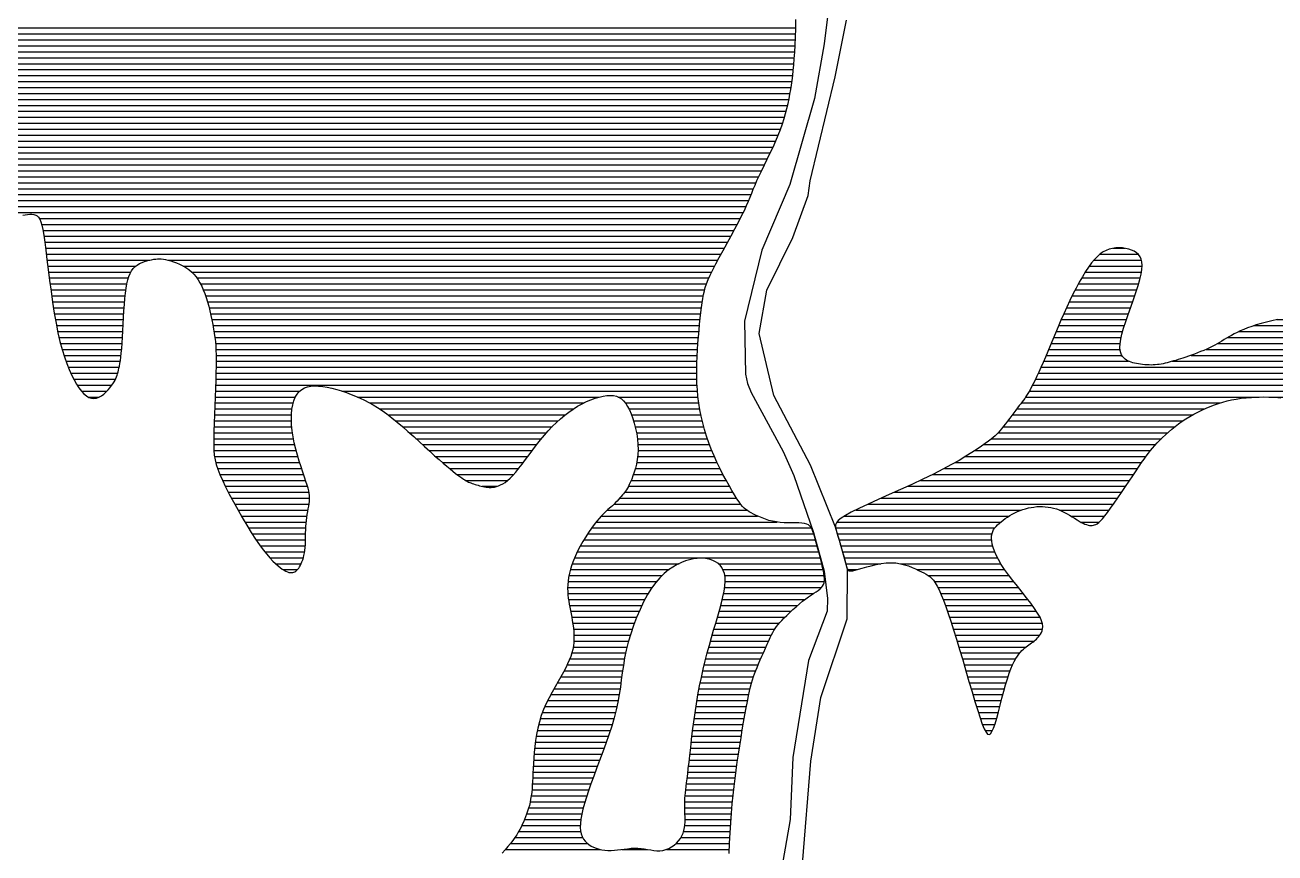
# Model space of a CAD drawing. Extents: x 615698 to 626331, y 7504748 to 7519310.
# Drawn here: x 620724 to 621774, y 7505347 to 7506042 of the extents above; entities that cross this region are included whole.
import ezdxf

# ---------------------------------------------------------------- set-up
doc = ezdxf.new("R2010")
doc.units = 0
doc.header["$LTSCALE"] = 170
doc.header["$MEASUREMENT"] = 0
doc.layers.get('0').update_dxf_attribs({"linetype": 'CONTINUOUS'})
for name, color, linetype in [('HATCH', 4, 'CONTINUOUS'), ('RIO', 4, 'CONTINUOUS'), ('RUA', 7, 'CONTINUOUS')]:
    doc.layers.add(name, color=color, linetype=linetype)

# ---------------------------------------------------------------- blocks, each defined once
blk = doc.blocks.new('*X5')
at = {"color": 0}
for p, q in [((620448.5, 7506040), (621371.5, 7506040)), ((620424.8, 7506030), (621371.1, 7506030)), ((620436.5, 7506035), (621371.4, 7506035)), ((620401.9, 7506020), (621370.6, 7506020)), ((620413.2, 7506025), (621370.9, 7506025)), ((620379.7, 7506010), (621369.9, 7506010)), ((620390.7, 7506015), (621370.3, 7506015)), ((620358.2, 7506000), (621369, 7506000)), ((620368.9, 7506005), (621369.5, 7506005)), ((620337.5, 7505990), (621367.6, 7505990)), ((620347.8, 7505995), (621368.3, 7505995)), ((620306.5, 7505975), (621364.6, 7505975)), ((620317.1, 7505980), (621365.7, 7505980)), ((620327.3, 7505985), (621366.7, 7505985)), ((620272.2, 7505965), (621362, 7505965)), ((620293.1, 7505970), (621363.4, 7505970)), ((620217.5, 7505955), (621358.7, 7505955)), ((620247.6, 7505960), (621360.4, 7505960)), ((619554, 7505945), (621354.6, 7505945)), ((620141.3, 7505950), (621356.8, 7505950)), ((619550.7, 7505935), (621350.1, 7505935)), ((619552.2, 7505940), (621352.4, 7505940)), ((619548.4, 7505925), (621345.2, 7505925)), ((619549.4, 7505930), (621347.7, 7505930)), ((619547.7, 7505920), (621342.8, 7505920)), ((619547.9, 7505915), (621340.4, 7505915)), ((619548.8, 7505910), (621338.1, 7505910)), ((619853.2, 7505905), (621336, 7505905)), ((619865.9, 7505900), (621334, 7505900)), ((619875.3, 7505895), (621331.9, 7505895)), ((619883.4, 7505890), (621329.8, 7505890)), ((619890.5, 7505885), (621327.4, 7505885)), ((620735.8, 7505880), (621324.9, 7505880)), ((620737.7, 7505875), (621322.3, 7505875)), ((620738.9, 7505870), (621319.6, 7505870)), ((620739.7, 7505865), (621316.9, 7505865)), ((620740.4, 7505860), (621314.1, 7505860)), ((620741.1, 7505855), (621311.4, 7505855)), ((620741.7, 7505850), (621308.7, 7505850)), ((620742.3, 7505845), (620828.6, 7505845)), ((620742.9, 7505840), (620816.8, 7505840)), ((620844.1, 7505845), (621306, 7505845)), ((620856.7, 7505840), (621303.3, 7505840)), ((620743.5, 7505835), (620812.6, 7505835)), ((620744.1, 7505830), (620810.6, 7505830)), ((620863.8, 7505835), (621300.8, 7505835)), ((620868.3, 7505830), (621298.5, 7505830)), ((620744.8, 7505825), (620809.3, 7505825)), ((620745.4, 7505820), (620808.5, 7505820)), ((620871.3, 7505825), (621296.4, 7505825)), ((620873.6, 7505820), (621294.9, 7505820)), ((620746.1, 7505815), (620808, 7505815)), ((620746.8, 7505810), (620807.5, 7505810)), ((620875.4, 7505815), (621293.8, 7505815)), ((620877, 7505810), (621293, 7505810)), ((620747.6, 7505805), (620807.1, 7505805)), ((620748.3, 7505800), (620806.8, 7505800)), ((620878.4, 7505805), (621292.4, 7505805)), ((620879.6, 7505800), (621291.7, 7505800)), ((620749.2, 7505795), (620806.5, 7505795)), ((620750.2, 7505790), (620806.2, 7505790)), ((620880.7, 7505795), (621291.2, 7505795)), ((620881.7, 7505790), (621290.6, 7505790)), ((620751.2, 7505785), (620805.9, 7505785)), ((620752.3, 7505780), (620805.6, 7505780)), ((620882.5, 7505785), (621290.1, 7505785)), ((620883.3, 7505780), (621289.7, 7505780)), ((620753.6, 7505775), (620805.3, 7505775)), ((620754.9, 7505770), (620804.9, 7505770)), ((620756.5, 7505765), (620804.4, 7505765)), ((620883.8, 7505775), (621289.3, 7505775)), ((620884.2, 7505770), (621288.9, 7505770)), ((620884.3, 7505765), (621288.7, 7505765)), ((620758.2, 7505760), (620803.8, 7505760)), ((620760.1, 7505755), (620802.9, 7505755)), ((620884.3, 7505755), (621288.3, 7505755)), ((620884.4, 7505760), (621288.4, 7505760)), ((620762.3, 7505750), (620801.6, 7505750)), ((620764.7, 7505745), (620799.8, 7505745)), ((620884, 7505745), (621288.3, 7505745)), ((620884.2, 7505750), (621288.3, 7505750)), ((620767.6, 7505740), (620796.7, 7505740)), ((620771.2, 7505735), (620792.6, 7505735)), ((620883.7, 7505735), (620954.7, 7505735)), ((620883.9, 7505740), (621288.5, 7505740)), ((620989.9, 7505735), (621288.9, 7505735)), ((620776.9, 7505730), (620786.2, 7505730)), ((620883.3, 7505725), (620949.1, 7505725)), ((620883.5, 7505730), (620950.9, 7505730)), ((621003.2, 7505730), (621206.2, 7505730)), ((621013.6, 7505725), (621193.3, 7505725)), ((621222.3, 7505730), (621289.3, 7505730)), ((621228.3, 7505725), (621289.9, 7505725)), ((620882.9, 7505715), (620947.6, 7505715)), ((620883.1, 7505720), (620948.1, 7505720)), ((621021.9, 7505720), (621184.6, 7505720)), ((621028.9, 7505715), (621177.7, 7505715)), ((621231.3, 7505720), (621290.8, 7505720)), ((621233.5, 7505715), (621291.7, 7505715)), ((620882.5, 7505705), (620947.9, 7505705)), ((620882.7, 7505710), (620947.6, 7505710)), ((621035.2, 7505710), (621171.8, 7505710)), ((621041.1, 7505705), (621166.7, 7505705)), ((621235.2, 7505710), (621292.9, 7505710)), ((621236.6, 7505705), (621294.2, 7505705)), ((620882.3, 7505695), (620949.3, 7505695)), ((620882.4, 7505700), (620948.5, 7505700)), ((621046.8, 7505700), (621162.1, 7505700)), ((621052.3, 7505695), (621157.8, 7505695)), ((621237.6, 7505700), (621295.7, 7505700)), ((621238.4, 7505695), (621297.3, 7505695)), ((620882.3, 7505690), (620950.4, 7505690)), ((620882.5, 7505685), (620951.6, 7505685)), ((621057.8, 7505690), (621153.9, 7505690)), ((621063.3, 7505685), (621150.1, 7505685)), ((621238.9, 7505690), (621299.1, 7505690)), ((621239, 7505685), (621301, 7505685)), ((620883, 7505680), (620953, 7505680)), ((620884, 7505675), (620954.6, 7505675)), ((620885.5, 7505670), (620956.2, 7505670)), ((621068.8, 7505680), (621146.4, 7505680)), ((621074.5, 7505675), (621142.7, 7505675)), ((621080.4, 7505670), (621138.8, 7505670)), ((621236.7, 7505670), (621307.8, 7505670)), ((621237.9, 7505675), (621305.4, 7505675)), ((621238.6, 7505680), (621303.1, 7505680)), ((620887.4, 7505665), (620957.9, 7505665)), ((620889.7, 7505660), (620959.5, 7505660)), ((621086.7, 7505665), (621134.6, 7505665)), ((621093.9, 7505660), (621129.4, 7505660)), ((621233.2, 7505660), (621313, 7505660)), ((621235.1, 7505665), (621310.3, 7505665)), ((620892.1, 7505655), (620961.1, 7505655)), ((620894.6, 7505650), (620962.4, 7505650)), ((621108, 7505655), (621120.7, 7505655)), ((621227.7, 7505650), (621318.8, 7505650)), ((621230.8, 7505655), (621315.8, 7505655)), ((620897.3, 7505645), (620962.9, 7505645)), ((620900, 7505640), (620962.4, 7505640)), ((621218.7, 7505640), (621325.3, 7505640)), ((621223.4, 7505645), (621321.9, 7505645)), ((620902.7, 7505635), (620961.6, 7505635)), ((620905.6, 7505630), (620960.8, 7505630)), ((621208, 7505630), (621339.4, 7505630)), ((621213.2, 7505635), (621330.3, 7505635)), ((620908.5, 7505625), (620960.1, 7505625)), ((620911.6, 7505620), (620959.8, 7505620)), ((621200.1, 7505620), (621384.5, 7505620)), ((621203.8, 7505625), (621355.8, 7505625)), ((620914.7, 7505615), (620959.6, 7505615)), ((620917.9, 7505610), (620959.6, 7505610)), ((621193.5, 7505610), (621388, 7505610)), ((621196.6, 7505615), (621386.6, 7505615)), ((620921.4, 7505605), (620959.4, 7505605)), ((620925.2, 7505600), (620958.8, 7505600)), ((621187.9, 7505600), (621390.8, 7505600)), ((621190.5, 7505605), (621389.4, 7505605)), ((620929.5, 7505595), (620957.7, 7505595)), ((620934.4, 7505590), (620955.9, 7505590)), ((621183.6, 7505590), (621273.5, 7505590)), ((621185.6, 7505595), (621392.1, 7505595)), ((621306.4, 7505590), (621393.4, 7505590)), ((620940.9, 7505585), (620952.8, 7505585)), ((621180.9, 7505580), (621259.2, 7505580)), ((621182.1, 7505585), (621265.1, 7505585)), ((621310.3, 7505585), (621394.5, 7505585)), ((621311.8, 7505580), (621395.4, 7505580)), ((621179.8, 7505570), (621250.8, 7505570)), ((621179.9, 7505565), (621247.6, 7505565)), ((621180.2, 7505575), (621254.6, 7505575)), ((621310.9, 7505565), (621386.5, 7505565)), ((621311.8, 7505570), (621393.1, 7505570)), ((621312.2, 7505575), (621395.5, 7505575)), ((621180.5, 7505560), (621244.7, 7505560)), ((621181.3, 7505555), (621242.2, 7505555)), ((621308.5, 7505555), (621373.2, 7505555)), ((621309.8, 7505560), (621379.3, 7505560)), ((621182.3, 7505550), (621239.9, 7505550)), ((621183.2, 7505545), (621237.8, 7505545)), ((621305.7, 7505545), (621362.4, 7505545)), ((621307.1, 7505550), (621367.6, 7505550)), ((621184.1, 7505540), (621235.8, 7505540)), ((621184.7, 7505535), (621234.1, 7505535)), ((621302.7, 7505535), (621353.8, 7505535)), ((621304.2, 7505540), (621357.6, 7505540)), ((621185, 7505525), (621231, 7505525)), ((621185.1, 7505530), (621232.4, 7505530)), ((621299.9, 7505525), (621348.7, 7505525)), ((621301.3, 7505530), (621351.1, 7505530)), ((621183.4, 7505515), (621228.5, 7505515)), ((621184.5, 7505520), (621229.7, 7505520)), ((621297.1, 7505515), (621344.2, 7505515)), ((621298.5, 7505520), (621346.4, 7505520)), ((621179.4, 7505505), (621226.7, 7505505)), ((621181.6, 7505510), (621227.5, 7505510)), ((621294.6, 7505505), (621339.9, 7505505)), ((621295.9, 7505510), (621342, 7505510)), ((621174.1, 7505495), (621225.3, 7505495)), ((621176.9, 7505500), (621226, 7505500)), ((621292.3, 7505495), (621336, 7505495)), ((621293.4, 7505500), (621337.9, 7505500)), ((621168.3, 7505485), (621223.9, 7505485)), ((621171.2, 7505490), (621224.6, 7505490)), ((621290.3, 7505485), (621333.2, 7505485)), ((621291.3, 7505490), (621334.5, 7505490)), ((621163, 7505475), (621222.3, 7505475)), ((621165.6, 7505480), (621223.2, 7505480)), ((621288.5, 7505475), (621331.1, 7505475)), ((621289.3, 7505480), (621332.1, 7505480)), ((621156.9, 7505460), (621218.8, 7505460)), ((621158.6, 7505465), (621220.1, 7505465)), ((621160.7, 7505470), (621221.3, 7505470)), ((621286.2, 7505460), (621328.3, 7505460)), ((621286.9, 7505465), (621329.2, 7505465)), ((621287.7, 7505470), (621330.1, 7505470)), ((621154.3, 7505450), (621215.7, 7505450)), ((621155.5, 7505455), (621217.3, 7505455)), ((621284.9, 7505450), (621326.6, 7505450)), ((621285.5, 7505455), (621327.4, 7505455)), ((621152.6, 7505440), (621212.3, 7505440)), ((621153.4, 7505445), (621214, 7505445)), ((621283.7, 7505440), (621324.9, 7505440)), ((621284.3, 7505445), (621325.7, 7505445)), ((621151.6, 7505430), (621208.6, 7505430)), ((621152, 7505435), (621210.5, 7505435)), ((621282.6, 7505430), (621323.4, 7505430)), ((621283.1, 7505435), (621324.1, 7505435)), ((621150.9, 7505420), (621204.9, 7505420)), ((621151.2, 7505425), (621206.8, 7505425)), ((621281.4, 7505420), (621321.9, 7505420)), ((621282, 7505425), (621322.6, 7505425)), ((621150.4, 7505410), (621201.2, 7505410)), ((621150.7, 7505415), (621203, 7505415)), ((621280.2, 7505410), (621320.5, 7505410)), ((621280.8, 7505415), (621321.2, 7505415)), ((621149.8, 7505400), (621197.6, 7505400)), ((621150.2, 7505405), (621199.3, 7505405)), ((621279.1, 7505400), (621319.3, 7505400)), ((621279.6, 7505405), (621319.9, 7505405)), ((621148.3, 7505390), (621194.3, 7505390)), ((621149.2, 7505395), (621195.9, 7505395)), ((621278.3, 7505390), (621318.3, 7505390)), ((621278.6, 7505395), (621318.8, 7505395)), ((621145.4, 7505380), (621191.7, 7505380)), ((621147, 7505385), (621192.9, 7505385)), ((621278.3, 7505385), (621317.8, 7505385)), ((621278.4, 7505380), (621317.4, 7505380)), ((621141.3, 7505370), (621190.4, 7505370)), ((621143.5, 7505375), (621190.8, 7505375)), ((621278.2, 7505370), (621316.7, 7505370)), ((621278.5, 7505375), (621317, 7505375)), ((621131.7, 7505355), (621196.4, 7505355)), ((621135.4, 7505360), (621192.4, 7505360)), ((621138.7, 7505365), (621190.8, 7505365)), ((621270.9, 7505355), (621315.8, 7505355)), ((621275, 7505360), (621316.1, 7505360)), ((621277.2, 7505365), (621316.4, 7505365)), ((621127.5, 7505350), (621207.4, 7505350)), ((621225.2, 7505350), (621246.7, 7505350)), ((621262.8, 7505350), (621315.6, 7505350))]:
    blk.add_line(p, q, dxfattribs=at)
blk = doc.blocks.new('*X7')
at = {"color": 0}
for p, q in [((621627.3, 7505850), (621659.1, 7505850)), ((621638.3, 7505855), (621648.1, 7505855)), ((622155.2, 7505850), (622172.4, 7505850)), ((622168.2, 7505855), (622173.5, 7505855)), ((621618.1, 7505840), (621662.6, 7505840)), ((621622, 7505845), (621662, 7505845)), ((622131.7, 7505840), (622169.5, 7505840)), ((622142.9, 7505845), (622171, 7505845)), ((621611.7, 7505830), (621661, 7505830)), ((621614.7, 7505835), (621662.1, 7505835)), ((622114.1, 7505830), (622166.5, 7505830)), ((622122.2, 7505835), (622168, 7505835)), ((621606.3, 7505820), (621658, 7505820)), ((621608.9, 7505825), (621659.6, 7505825)), ((622101.2, 7505820), (622163.4, 7505820)), ((622107.3, 7505825), (622165, 7505825)), ((621601.4, 7505810), (621654.6, 7505810)), ((621603.8, 7505815), (621656.4, 7505815)), ((622090.5, 7505810), (622159.9, 7505810)), ((622095.7, 7505815), (622161.8, 7505815)), ((621596.8, 7505800), (621651.1, 7505800)), ((621599.1, 7505805), (621652.9, 7505805)), ((621810.9, 7505800), (621822.9, 7505800)), ((622080.9, 7505800), (622154.9, 7505800)), ((622085.6, 7505805), (622157.7, 7505805)), ((621592.5, 7505790), (621647.7, 7505790)), ((621594.6, 7505795), (621649.4, 7505795)), ((621756.8, 7505790), (621854.9, 7505790)), ((621775.7, 7505795), (621845.2, 7505795)), ((622071.9, 7505790), (622148, 7505790)), ((622076.4, 7505795), (622151.7, 7505795)), ((621588.3, 7505780), (621645, 7505780)), ((621590.4, 7505785), (621646.2, 7505785)), ((621734.5, 7505780), (621868.4, 7505780)), ((621744, 7505785), (621862.3, 7505785)), ((622063.4, 7505780), (622138.7, 7505780)), ((622067.7, 7505785), (622143.7, 7505785)), ((621582.1, 7505765), (621645.5, 7505765)), ((621584.2, 7505770), (621644.1, 7505770)), ((621586.2, 7505775), (621644.1, 7505775)), ((621703.7, 7505765), (621882.1, 7505765)), ((621716.3, 7505770), (621878, 7505770)), ((621726.2, 7505775), (621873.5, 7505775)), ((622048.7, 7505765), (622119.4, 7505765)), ((622054.3, 7505770), (622126.2, 7505770)), ((622059.1, 7505775), (622132.8, 7505775)), ((621577.7, 7505755), (621890.1, 7505755)), ((621579.9, 7505760), (621651.2, 7505760)), ((621687.9, 7505760), (621886.1, 7505760)), ((622034.8, 7505755), (622107.2, 7505755)), ((622042, 7505760), (622112.9, 7505760)), ((621573, 7505745), (621898.6, 7505745)), ((621575.4, 7505750), (621894.2, 7505750)), ((622018.6, 7505745), (622097.9, 7505745)), ((622026.9, 7505750), (622102.3, 7505750)), ((621567.8, 7505735), (621909.7, 7505735)), ((621570.5, 7505740), (621903.6, 7505740)), ((621995.7, 7505735), (622090.2, 7505735)), ((622009.3, 7505740), (622093.9, 7505740)), ((621561.1, 7505725), (621728.2, 7505725)), ((621564.7, 7505730), (621761.1, 7505730)), ((621769.5, 7505730), (621917.7, 7505730)), ((621801.9, 7505725), (622083.3, 7505725)), ((621978.3, 7505730), (622086.7, 7505730)), ((621553.5, 7505715), (621705.2, 7505715)), ((621557.3, 7505720), (621715.1, 7505720)), ((621814.7, 7505720), (622080, 7505720)), ((621823.7, 7505715), (622076.8, 7505715)), ((621545.8, 7505705), (621690, 7505705)), ((621549.7, 7505710), (621696.9, 7505710)), ((621830.3, 7505710), (622073.6, 7505710)), ((621835, 7505705), (622070.5, 7505705)), ((621536.1, 7505695), (621678.8, 7505695)), ((621541.6, 7505700), (621684, 7505700)), ((621838.1, 7505700), (622067.4, 7505700)), ((621839.9, 7505695), (622064.4, 7505695)), ((621522, 7505685), (621669.7, 7505685)), ((621529.4, 7505690), (621674, 7505690)), ((621840.6, 7505690), (622061.3, 7505690)), ((621840.6, 7505685), (622058.3, 7505685)), ((621496.4, 7505670), (621658.8, 7505670)), ((621505.6, 7505675), (621662.3, 7505675)), ((621514.1, 7505680), (621665.8, 7505680)), ((621838.7, 7505670), (622049, 7505670)), ((621839.6, 7505675), (622052.1, 7505675)), ((621840.2, 7505680), (622055.2, 7505680)), ((621476.3, 7505660), (621652.1, 7505660)), ((621486.7, 7505665), (621655.5, 7505665)), ((621836.7, 7505660), (622042.6, 7505660)), ((621837.8, 7505665), (622045.9, 7505665)), ((621454.5, 7505650), (621645.4, 7505650)), ((621465.5, 7505655), (621648.7, 7505655)), ((621834.4, 7505650), (622035.4, 7505650)), ((621835.6, 7505655), (622039.1, 7505655)), ((621432.4, 7505640), (621638.5, 7505640)), ((621443.4, 7505645), (621642, 7505645)), ((621831.8, 7505640), (622025.7, 7505640)), ((621833.2, 7505645), (622031.2, 7505645)), ((621412.4, 7505630), (621550.8, 7505630)), ((621421.9, 7505635), (621560.9, 7505635)), ((621593.2, 7505635), (621634.9, 7505635)), ((621602.8, 7505630), (621631.1, 7505630)), ((621828.9, 7505630), (621983, 7505630)), ((621830.4, 7505635), (622013.8, 7505635)), ((621405.1, 7505620), (621538.7, 7505620)), ((621406.2, 7505625), (621543.8, 7505625)), ((621611, 7505625), (621626.6, 7505625)), ((621825.7, 7505620), (621935.2, 7505620)), ((621827.3, 7505625), (621947.6, 7505625)), ((621406.4, 7505615), (621536.4, 7505615)), ((621407.9, 7505610), (621536.1, 7505610)), ((621822.2, 7505610), (621917.8, 7505610)), ((621824, 7505615), (621925.9, 7505615)), ((621409.4, 7505605), (621537, 7505605)), ((621410.8, 7505600), (621538.6, 7505600)), ((621818.5, 7505600), (621903.4, 7505600)), ((621820.4, 7505605), (621910.4, 7505605)), ((621412.2, 7505595), (621541, 7505595)), ((621413.5, 7505590), (621442.9, 7505590)), ((621459.4, 7505590), (621543.8, 7505590)), ((621814.8, 7505590), (621890.1, 7505590)), ((621816.7, 7505595), (621896.6, 7505595)), ((621415.2, 7505585), (621423.1, 7505585)), ((621473.3, 7505585), (621547, 7505585)), ((621483, 7505580), (621550.7, 7505580)), ((621811.2, 7505580), (621877.5, 7505580)), ((621813, 7505585), (621883.7, 7505585)), ((621488, 7505575), (621554.6, 7505575)), ((621490.9, 7505570), (621558.5, 7505570)), ((621493.2, 7505565), (621562.6, 7505565)), ((621806.2, 7505565), (621860.2, 7505565)), ((621807.8, 7505570), (621865.7, 7505570)), ((621809.5, 7505575), (621871.5, 7505575)), ((621495.3, 7505560), (621566.5, 7505560)), ((621497.2, 7505555), (621570.4, 7505555)), ((621803.2, 7505555), (621851.4, 7505555)), ((621804.6, 7505560), (621855.4, 7505560)), ((621499, 7505550), (621573.9, 7505550)), ((621500.7, 7505545), (621576.8, 7505545)), ((621800.6, 7505545), (621845.4, 7505545)), ((621801.8, 7505550), (621848.1, 7505550)), ((621502.4, 7505540), (621578.7, 7505540)), ((621504, 7505535), (621578.9, 7505535)), ((621798.5, 7505535), (621841.4, 7505535)), ((621799.5, 7505540), (621843.3, 7505540)), ((621505.6, 7505530), (621576.7, 7505530)), ((621507.1, 7505525), (621571.8, 7505525)), ((621796.8, 7505525), (621838.3, 7505525)), ((621797.6, 7505530), (621839.8, 7505530)), ((621508.6, 7505520), (621565, 7505520)), ((621510.1, 7505515), (621559.9, 7505515)), ((621795.5, 7505515), (621835.7, 7505515)), ((621796.1, 7505520), (621836.9, 7505520)), ((621511.6, 7505510), (621556.3, 7505510)), ((621513, 7505505), (621553.7, 7505505)), ((621794.4, 7505505), (621833.4, 7505505)), ((621794.9, 7505510), (621834.5, 7505510)), ((621514.5, 7505500), (621551.6, 7505500)), ((621516, 7505495), (621549.9, 7505495)), ((621793.5, 7505495), (621831.4, 7505495)), ((621793.9, 7505500), (621832.4, 7505500)), ((621517.4, 7505490), (621548.4, 7505490)), ((621518.9, 7505485), (621547, 7505485)), ((621792.8, 7505485), (621829.6, 7505485)), ((621793.1, 7505490), (621830.5, 7505490)), ((621520.4, 7505480), (621545.6, 7505480)), ((621521.8, 7505475), (621544.3, 7505475)), ((621792.4, 7505475), (621828, 7505475)), ((621792.6, 7505480), (621828.8, 7505480)), ((621523.4, 7505470), (621543, 7505470)), ((621524.9, 7505465), (621541.7, 7505465)), ((621526.6, 7505460), (621540.3, 7505460)), ((621792.2, 7505465), (621826.6, 7505465)), ((621792.3, 7505470), (621827.3, 7505470)), ((621792.3, 7505460), (621825.9, 7505460)), ((621528.4, 7505455), (621538.8, 7505455)), ((621530.6, 7505450), (621536.9, 7505450)), ((621792.5, 7505455), (621825.2, 7505455)), ((621792.9, 7505450), (621824.6, 7505450)), ((621793.6, 7505445), (621823.9, 7505445)), ((621794.6, 7505440), (621823.3, 7505440)), ((621795.9, 7505435), (621822.7, 7505435)), ((621797.7, 7505430), (621822, 7505430)), ((621799.7, 7505425), (621821.4, 7505425)), ((621802, 7505420), (621820.7, 7505420)), ((621804.5, 7505415), (621820, 7505415)), ((621807.3, 7505410), (621819.2, 7505410)), ((621810.6, 7505405), (621818.1, 7505405))]:
    blk.add_line(p, q, dxfattribs=at)

msp = doc.modelspace()

# ---------------------------------------------------------------- linework, layer by layer
at = {"layer": 'RIO', "linetype": 'CONTINUOUS'}
for points in [[(621315.4, 7505346.5), (621315.8, 7505355.3), (621316.3, 7505364), (621316.8, 7505372.4), (621317.4, 7505380.5), (621318.1, 7505388.2), (621318.8, 7505395.6), (621319.6, 7505402.7), (621320.5, 7505409.6), (621321.4, 7505416.5), (621322.4, 7505423.3), (621323.4, 7505430), (621324.4, 7505436.9), (621325.5, 7505443.7), (621326.6, 7505450.4), (621327.7, 7505456.9), (621328.8, 7505463.1), (621329.9, 7505468.9), (621330.9, 7505474.2), (621331.9, 7505478.9), (621332.7, 7505483), (621333.6, 7505486.5), (621334.4, 7505489.7), (621335.2, 7505492.5), (621336, 7505495.1), (621336.9, 7505497.6), (621337.9, 7505500.2), (621339, 7505502.9), (621340.3, 7505505.9), (621341.7, 7505509.1), (621343.1, 7505512.4), (621344.6, 7505515.8), (621346, 7505519.1), (621347.5, 7505522.3), (621348.8, 7505525.3), (621350.1, 7505527.9), (621351.2, 7505530.2), (621352.2, 7505532.2), (621353.2, 7505534), (621354.2, 7505535.6), (621355.3, 7505537.2), (621356.6, 7505538.8), (621358, 7505540.5), (621359.8, 7505542.3), (621361.8, 7505544.4), (621364, 7505546.6), (621366.5, 7505549), (621369.1, 7505551.4), (621371.8, 7505553.8), (621374.6, 7505556.2), (621377.3, 7505558.4), (621379.9, 7505560.4), (621382.3, 7505562.2), (621384.6, 7505563.8), (621386.7, 7505565.2), (621388.7, 7505566.4), (621390.4, 7505567.6), (621391.9, 7505568.8), (621393.1, 7505570), (621394.1, 7505571.2), (621394.8, 7505572.6), (621395.3, 7505574), (621395.6, 7505575.7), (621395.6, 7505577.5), (621395.5, 7505579.5), (621395.2, 7505581.7), (621394.7, 7505584.2), (621394.1, 7505586.9), (621393.4, 7505589.9), (621392.6, 7505593.2), (621391.7, 7505596.5), (621390.8, 7505599.9), (621389.9, 7505603.3), (621389, 7505606.6), (621388.2, 7505609.6), (621387.4, 7505612.4), (621386.6, 7505614.9), (621385.9, 7505617), (621385.2, 7505618.8), (621384.4, 7505620.3), (621383.4, 7505621.5), (621382.2, 7505622.5), (621380.7, 7505623.2), (621378.9, 7505623.7), (621376.7, 7505624), (621374.1, 7505624.2), (621371.3, 7505624.3), (621368.3, 7505624.3), (621365.1, 7505624.3), (621361.8, 7505624.4), (621358.5, 7505624.7), (621355.2, 7505625.1), (621352, 7505625.7), (621348.9, 7505626.4), (621346, 7505627.4), (621343.2, 7505628.4), (621340.6, 7505629.5), (621338.2, 7505630.6), (621336, 7505631.7), (621334.1, 7505632.7), (621332.4, 7505633.6), (621330.9, 7505634.6), (621329.5, 7505635.6), (621328.2, 7505636.7), (621326.8, 7505638.1), (621325.4, 7505639.8), (621323.9, 7505642), (621322.1, 7505644.6), (621320.1, 7505647.8), (621317.9, 7505651.5), (621315.5, 7505655.6), (621312.9, 7505660.1), (621310.3, 7505665), (621307.7, 7505670.1), (621305.2, 7505675.3), (621302.8, 7505680.7), (621300.5, 7505686.1), (621298.5, 7505691.6), (621296.6, 7505697.1), (621294.8, 7505702.6), (621293.3, 7505708.2), (621292, 7505713.8), (621290.9, 7505719.3), (621290, 7505724.9), (621289.3, 7505730.5), (621288.8, 7505736.1), (621288.4, 7505741.7), (621288.3, 7505747.2), (621288.3, 7505752.8), (621288.4, 7505758.4), (621288.6, 7505764), (621288.9, 7505769.5), (621289.3, 7505775.1), (621289.7, 7505780.6), (621290.2, 7505786), (621290.7, 7505791.2), (621291.3, 7505796.2), (621291.8, 7505800.9), (621292.4, 7505805.3), (621292.9, 7505809.2), (621293.4, 7505812.8), (621294, 7505816), (621294.7, 7505819.1), (621295.5, 7505822.1), (621296.5, 7505825.2), (621297.9, 7505828.6), (621299.6, 7505832.5), (621301.7, 7505836.8), (621304.3, 7505841.8), (621307.2, 7505847.3), (621310.4, 7505853.2), (621313.8, 7505859.3), (621317.1, 7505865.4), (621320.3, 7505871.4), (621323.4, 7505877), (621326, 7505882.2), (621328.3, 7505886.7), (621330.1, 7505890.8), (621331.7, 7505894.5), (621333.2, 7505897.9), (621334.5, 7505901.2), (621335.8, 7505904.6), (621337.3, 7505908), (621338.9, 7505911.8), (621340.8, 7505915.9), (621343, 7505920.3), (621345.3, 7505925), (621347.6, 7505929.9), (621350, 7505935), (621352.4, 7505940), (621354.7, 7505945.1), (621356.8, 7505950), (621358.6, 7505954.8), (621360.3, 7505959.5), (621361.7, 7505964), (621363, 7505968.3), (621364.1, 7505972.5), (621365, 7505976.6), (621365.9, 7505980.6), (621366.6, 7505984.5), (621367.3, 7505988.3), (621367.9, 7505992.1), (621368.5, 7505996), (621369, 7506000), (621369.4, 7506004.3), (621369.9, 7506009), (621370.2, 7506014), (621370.6, 7506019.6), (621370.9, 7506025.7), (621371.3, 7506032.4), (621371.5, 7506039.6), (621371.7, 7506047.1)], [(620721.9, 7505882.8), (620723.9, 7505883.1), (620725.8, 7505883.4), (620727.7, 7505883.5), (620729.5, 7505883.5), (620731.2, 7505883.3), (620732.7, 7505882.8), (620734, 7505882.1), (620735.2, 7505881), (620736.2, 7505879.4), (620737.1, 7505877.2), (620737.9, 7505874.3), (620738.7, 7505870.6), (620739.6, 7505865.9), (620740.4, 7505860.2), (620741.3, 7505853.3), (620742.2, 7505845.5), (620743.3, 7505837), (620744.4, 7505828), (620745.6, 7505818.8), (620746.9, 7505809.6), (620748.3, 7505800.5), (620749.8, 7505791.9), (620751.4, 7505783.9), (620753.1, 7505776.6), (620755, 7505769.9), (620756.9, 7505763.8), (620758.8, 7505758.2), (620760.8, 7505753.2), (620762.9, 7505748.6), (620765, 7505744.5), (620767, 7505740.9), (620769.1, 7505737.7), (620771.2, 7505735), (620773.3, 7505732.7), (620775.4, 7505730.9), (620777.5, 7505729.7), (620779.6, 7505728.9), (620781.7, 7505728.7), (620783.8, 7505729.1), (620785.9, 7505729.9), (620787.9, 7505731), (620789.9, 7505732.5), (620791.8, 7505734.2), (620793.5, 7505736), (620795.1, 7505737.8), (620796.4, 7505739.6), (620797.6, 7505741.2), (620798.6, 7505742.8), (620799.4, 7505744.2), (620800.1, 7505745.6), (620800.6, 7505746.9), (620801.1, 7505748.3), (620801.5, 7505749.6), (620801.9, 7505751.1), (620802.3, 7505752.5), (620802.7, 7505754.2), (620803.1, 7505756), (620803.5, 7505758.1), (620803.9, 7505760.6), (620804.3, 7505763.5), (620804.6, 7505766.8), (620805, 7505770.8), (620805.3, 7505775.3), (620805.6, 7505780.3), (620805.9, 7505785.6), (620806.3, 7505791.2), (620806.6, 7505796.8), (620806.9, 7505802.4), (620807.3, 7505807.7), (620807.7, 7505812.8), (620808.2, 7505817.3), (620808.7, 7505821.4), (620809.4, 7505825.1), (620810.1, 7505828.4), (620811, 7505831.3), (620812, 7505833.8), (620813.2, 7505836), (620814.6, 7505837.9), (620816.3, 7505839.6), (620818.1, 7505840.9), (620820, 7505842.1), (620822.1, 7505843), (620824.2, 7505843.8), (620826.2, 7505844.4), (620828.2, 7505844.9), (620830.1, 7505845.3), (620831.9, 7505845.7), (620833.6, 7505845.9), (620835.1, 7505846.1), (620836.7, 7505846.1), (620838.3, 7505846), (620840.1, 7505845.8), (620841.9, 7505845.5), (620843.9, 7505845), (620846.2, 7505844.4), (620848.6, 7505843.6), (620851.1, 7505842.7), (620853.7, 7505841.5), (620856.3, 7505840.2), (620858.9, 7505838.7), (620861.3, 7505837.1), (620863.6, 7505835.2), (620865.7, 7505833.2), (620867.6, 7505830.9), (620869.3, 7505828.5), (620870.8, 7505825.9), (620872.3, 7505823.1), (620873.6, 7505820.1), (620874.8, 7505816.9), (620875.9, 7505813.6), (620877, 7505810), (620878.1, 7505806.3), (620879, 7505802.5), (620879.9, 7505798.6), (620880.8, 7505794.7), (620881.5, 7505790.9), (620882.2, 7505787.1), (620882.8, 7505783.5), (620883.3, 7505780), (620883.7, 7505776.5), (620884, 7505773), (620884.2, 7505769.3), (620884.3, 7505765.4), (620884.4, 7505760.9), (620884.3, 7505756), (620884.2, 7505750.4), (620884, 7505744.1), (620883.8, 7505737.2), (620883.5, 7505730), (620883.2, 7505722.6), (620882.9, 7505715.2), (620882.6, 7505708.1), (620882.4, 7505701.4), (620882.3, 7505695.3), (620882.3, 7505690), (620882.5, 7505685.4), (620882.8, 7505681.2), (620883.5, 7505677.3), (620884.4, 7505673.4), (620885.7, 7505669.4), (620887.4, 7505665), (620889.6, 7505660.1), (620892.3, 7505654.6), (620895.4, 7505648.5), (620898.9, 7505642), (620902.5, 7505635.4), (620906.3, 7505628.7), (620910.2, 7505622.3), (620913.9, 7505616.2), (620917.5, 7505610.6), (620920.9, 7505605.7), (620924, 7505601.5), (620926.9, 7505597.9), (620929.6, 7505594.8), (620932.1, 7505592.2), (620934.3, 7505590.1), (620936.4, 7505588.3), (620938.3, 7505586.8), (620940, 7505585.5), (620941.6, 7505584.5), (620943, 7505583.7), (620944.4, 7505583.1), (620945.6, 7505582.7), (620946.7, 7505582.5), (620947.8, 7505582.5), (620948.8, 7505582.6), (620949.7, 7505582.8), (620950.6, 7505583.2), (620951.4, 7505583.8), (620952.3, 7505584.5), (620953.1, 7505585.3), (620953.8, 7505586.3), (620954.5, 7505587.4), (620955.2, 7505588.7), (620955.9, 7505590.1), (620956.5, 7505591.6), (620957.2, 7505593.3), (620957.7, 7505595.1), (620958.2, 7505597), (620958.6, 7505599.1), (620959, 7505601.2), (620959.2, 7505603.5), (620959.4, 7505605.8), (620959.5, 7505608.3), (620959.6, 7505610.8), (620959.6, 7505613.3), (620959.6, 7505615.9), (620959.7, 7505618.5), (620959.8, 7505621.1), (620960, 7505623.7), (620960.2, 7505626.3), (620960.6, 7505628.8), (620961, 7505631.3), (620961.4, 7505633.7), (620961.8, 7505636), (620962.2, 7505638.2), (620962.5, 7505640.2), (620962.7, 7505642.1), (620962.9, 7505643.9), (620962.9, 7505645.6), (620962.9, 7505647.3), (620962.6, 7505649.1), (620962.2, 7505651.1), (620961.6, 7505653.3), (620960.9, 7505656), (620959.8, 7505659.1), (620958.6, 7505662.7), (620957.2, 7505666.8), (620955.7, 7505671.3), (620954.2, 7505676.1), (620952.7, 7505681.1), (620951.3, 7505686.3), (620950, 7505691.5), (620949, 7505696.6), (620948.2, 7505701.7), (620947.7, 7505706.5), (620947.6, 7505711.2), (620947.7, 7505715.6), (620948, 7505719.7), (620948.7, 7505723.5), (620949.7, 7505726.9), (620950.9, 7505729.9), (620952.4, 7505732.5), (620954.2, 7505734.6), (620956.3, 7505736.3), (620958.6, 7505737.6), (620961.2, 7505738.5), (620964, 7505739.1), (620967.1, 7505739.3), (620970.5, 7505739.2), (620974, 7505738.8), (620977.8, 7505738.2), (620981.7, 7505737.3), (620985.7, 7505736.3), (620989.7, 7505735.1), (620993.8, 7505733.7), (620997.8, 7505732.2), (621001.6, 7505730.7), (621005.4, 7505729.1), (621009.1, 7505727.3), (621012.7, 7505725.5), (621016.3, 7505723.5), (621020, 7505721.2), (621023.8, 7505718.7), (621027.8, 7505715.9), (621032, 7505712.6), (621036.4, 7505709), (621040.9, 7505705.1), (621045.6, 7505701), (621050.4, 7505696.8), (621055, 7505692.5), (621059.6, 7505688.4), (621063.9, 7505684.4), (621068, 7505680.7), (621071.7, 7505677.4), (621075.1, 7505674.5), (621078.2, 7505671.8), (621081, 7505669.6), (621083.4, 7505667.6), (621085.6, 7505665.8), (621087.6, 7505664.3), (621089.3, 7505663.1), (621090.9, 7505662), (621092.2, 7505661.1), (621093.4, 7505660.3), (621094.5, 7505659.7), (621095.5, 7505659.1), (621096.5, 7505658.6), (621097.5, 7505658.2), (621098.5, 7505657.8), (621099.6, 7505657.4), (621100.7, 7505657), (621102, 7505656.6), (621103.2, 7505656.3), (621104.5, 7505655.9), (621105.8, 7505655.5), (621107.1, 7505655.2), (621108.5, 7505654.9), (621109.8, 7505654.6), (621111.2, 7505654.4), (621112.5, 7505654.2), (621113.9, 7505654.1), (621115.4, 7505654.1), (621116.9, 7505654.2), (621118.4, 7505654.4), (621120, 7505654.8), (621121.7, 7505655.3), (621123.4, 7505656.1), (621125.3, 7505657.1), (621127.3, 7505658.3), (621129.3, 7505659.9), (621131.5, 7505661.9), (621133.8, 7505664.2), (621136.3, 7505666.9), (621138.9, 7505670.1), (621141.6, 7505673.6), (621144.5, 7505677.4), (621147.5, 7505681.4), (621150.5, 7505685.6), (621153.7, 7505689.8), (621156.9, 7505693.9), (621160.2, 7505697.9), (621163.5, 7505701.7), (621166.9, 7505705.3), (621170.4, 7505708.6), (621173.8, 7505711.8), (621177.3, 7505714.7), (621180.9, 7505717.4), (621184.5, 7505719.9), (621188.2, 7505722.2), (621191.9, 7505724.3), (621195.6, 7505726.1), (621199.2, 7505727.7), (621202.8, 7505729), (621206.3, 7505730), (621209.6, 7505730.8), (621212.8, 7505731.3), (621215.7, 7505731.4), (621218.3, 7505731.2), (621220.8, 7505730.6), (621223, 7505729.7), (621225, 7505728.4), (621226.8, 7505726.7), (621228.6, 7505724.6), (621230.2, 7505722.1), (621231.7, 7505719.2), (621233.2, 7505715.8), (621234.6, 7505712), (621235.8, 7505707.9), (621236.9, 7505703.6), (621237.8, 7505699.2), (621238.5, 7505694.6), (621238.9, 7505690.2), (621239, 7505685.8), (621238.8, 7505681.5), (621238.3, 7505677.5), (621237.6, 7505673.7), (621236.7, 7505670.1), (621235.7, 7505666.8), (621234.7, 7505663.7), (621233.6, 7505661), (621232.6, 7505658.7), (621231.6, 7505656.6), (621230.8, 7505654.9), (621230, 7505653.4), (621229.2, 7505652.1), (621228.4, 7505651), (621227.6, 7505649.9), (621226.7, 7505648.8), (621225.8, 7505647.7), (621224.8, 7505646.5), (621223.7, 7505645.3), (621222.5, 7505644), (621221.3, 7505642.6), (621220, 7505641.3), (621218.8, 7505640), (621217.5, 7505638.7), (621216.2, 7505637.6), (621214.9, 7505636.5), (621213.7, 7505635.4), (621212.4, 7505634.3), (621211, 7505633), (621209.6, 7505631.6), (621208, 7505630), (621206.2, 7505628), (621204.3, 7505625.6), (621202.1, 7505622.9), (621199.8, 7505619.7), (621197.4, 7505616.2), (621195, 7505612.5), (621192.6, 7505608.6), (621190.3, 7505604.6), (621188.2, 7505600.6), (621186.3, 7505596.6), (621184.6, 7505592.8), (621183.3, 7505589), (621182.2, 7505585.4), (621181.3, 7505581.9), (621180.6, 7505578.5), (621180.2, 7505575.3), (621179.9, 7505572.2), (621179.8, 7505569.3), (621179.9, 7505566.4), (621180, 7505563.7), (621180.3, 7505561.1), (621180.7, 7505558.5), (621181.1, 7505555.9), (621181.6, 7505553.4), (621182.1, 7505550.7), (621182.7, 7505548), (621183.2, 7505545.1), (621183.7, 7505542.2), (621184.2, 7505539.1), (621184.6, 7505536.1), (621184.9, 7505533), (621185.1, 7505529.9), (621185.1, 7505526.9), (621185, 7505523.8), (621184.6, 7505520.9), (621184.1, 7505518), (621183.4, 7505515.1), (621182.4, 7505512.1), (621181.2, 7505509), (621179.8, 7505505.8), (621178.2, 7505502.4), (621176.2, 7505498.8), (621174, 7505495), (621171.7, 7505490.9), (621169.2, 7505486.6), (621166.7, 7505482), (621164.2, 7505477.3), (621161.8, 7505472.5), (621159.6, 7505467.5), (621157.6, 7505462.4), (621156, 7505457.2), (621154.7, 7505451.9), (621153.6, 7505446.6), (621152.8, 7505441.4), (621152.1, 7505436.3), (621151.7, 7505431.4), (621151.3, 7505426.7), (621151, 7505422.2), (621150.8, 7505418), (621150.6, 7505414.1), (621150.5, 7505410.5), (621150.3, 7505407.1), (621150.1, 7505403.9), (621149.9, 7505400.8), (621149.6, 7505397.9), (621149.2, 7505395), (621148.7, 7505392.3), (621148.2, 7505389.6), (621147.6, 7505387), (621146.9, 7505384.5), (621146.1, 7505382), (621145.3, 7505379.7), (621144.5, 7505377.4), (621143.6, 7505375.1), (621142.7, 7505372.9), (621141.7, 7505370.8), (621140.7, 7505368.7), (621139.6, 7505366.6), (621138.3, 7505364.5), (621137, 7505362.2), (621135.4, 7505359.9), (621133.7, 7505357.5), (621131.7, 7505355), (621129.5, 7505352.3), (621127.2, 7505349.6), (621124.7, 7505346.9)], [(621776.5, 7505795.2), (621771.7, 7505794.1), (621767, 7505793), (621762.6, 7505791.8), (621758.5, 7505790.5), (621754.7, 7505789.3), (621751.3, 7505788.1), (621748.1, 7505786.8), (621745.1, 7505785.5), (621742.4, 7505784.3), (621739.9, 7505783), (621737.6, 7505781.8), (621735.5, 7505780.6), (621733.4, 7505779.4), (621731.5, 7505778.2), (621729.6, 7505777), (621727.7, 7505775.9), (621725.8, 7505774.7), (621723.8, 7505773.6), (621721.6, 7505772.5), (621719.3, 7505771.4), (621716.9, 7505770.2), (621714.4, 7505769.1), (621711.8, 7505768.1), (621709.2, 7505767), (621706.6, 7505766), (621704, 7505765.1), (621701.5, 7505764.2), (621699.2, 7505763.4), (621696.9, 7505762.7), (621694.8, 7505762), (621692.8, 7505761.4), (621690.8, 7505760.8), (621688.9, 7505760.3), (621687.1, 7505759.8), (621685.3, 7505759.3), (621683.6, 7505758.8), (621681.9, 7505758.4), (621680.3, 7505758), (621678.7, 7505757.7), (621677, 7505757.4), (621675.4, 7505757.2), (621673.7, 7505757), (621672, 7505756.9), (621670.2, 7505756.8), (621668.4, 7505756.9), (621666.6, 7505756.9), (621664.8, 7505757.1), (621663, 7505757.3), (621661.3, 7505757.5), (621659.6, 7505757.8), (621657.9, 7505758.1), (621656.3, 7505758.4), (621654.8, 7505758.7), (621653.3, 7505759.2), (621651.9, 7505759.7), (621650.6, 7505760.3), (621649.4, 7505761), (621648.3, 7505761.8), (621647.2, 7505762.8), (621646.2, 7505763.9), (621645.3, 7505765.4), (621644.6, 7505767.1), (621644.1, 7505769.2), (621644, 7505771.7), (621644.1, 7505774.8), (621644.6, 7505778.5), (621645.6, 7505782.8), (621647, 7505787.8), (621648.8, 7505793.4), (621650.9, 7505799.4), (621653.1, 7505805.6), (621655.3, 7505811.8), (621657.3, 7505817.8), (621659.2, 7505823.6), (621660.7, 7505828.8), (621661.8, 7505833.3), (621662.4, 7505837.2), (621662.6, 7505840.6), (621662.4, 7505843.5), (621661.8, 7505845.9), (621660.9, 7505847.9), (621659.5, 7505849.6), (621657.9, 7505851.1), (621655.9, 7505852.4), (621653.7, 7505853.4), (621651.3, 7505854.3), (621648.7, 7505854.9), (621646, 7505855.3), (621643.2, 7505855.4), (621640.4, 7505855.3), (621637.7, 7505854.9), (621635, 7505854.2), (621632.4, 7505853.2), (621629.9, 7505851.9), (621627.4, 7505850.2), (621625, 7505848.1), (621622.5, 7505845.6), (621620, 7505842.6), (621617.5, 7505839.2), (621615, 7505835.4), (621612.4, 7505831.1), (621609.7, 7505826.5), (621607.1, 7505821.5), (621604.5, 7505816.4), (621601.9, 7505811), (621599.3, 7505805.5), (621596.8, 7505800), (621594.4, 7505794.5), (621592.1, 7505788.9), (621589.8, 7505783.5), (621587.6, 7505778.2), (621585.4, 7505773.1), (621583.4, 7505768.1), (621581.4, 7505763.4), (621579.5, 7505758.9), (621577.6, 7505754.8), (621575.9, 7505750.9), (621574.2, 7505747.4), (621572.6, 7505744.1), (621571.1, 7505741.2), (621569.7, 7505738.5), (621568.4, 7505736.1), (621567.1, 7505733.9), (621566, 7505732), (621564.9, 7505730.4), (621563.9, 7505728.8), (621562.9, 7505727.3), (621561.8, 7505725.9), (621560.7, 7505724.4), (621559.4, 7505722.8), (621558, 7505721), (621556.5, 7505718.9), (621554.8, 7505716.8), (621553.1, 7505714.4), (621551.3, 7505712.1), (621549.5, 7505709.8), (621547.7, 7505707.5), (621546, 7505705.4), (621544.5, 7505703.4), (621543.1, 7505701.7), (621541.8, 7505700.2), (621540.5, 7505698.8), (621539.1, 7505697.5), (621537.5, 7505696.1), (621535.7, 7505694.6), (621533.4, 7505692.9), (621530.8, 7505691), (621527.6, 7505688.8), (621523.9, 7505686.2), (621519.5, 7505683.4), (621514.5, 7505680.2), (621508.8, 7505676.8), (621502.4, 7505673.2), (621495.2, 7505669.3), (621487.2, 7505665.3), (621478.4, 7505661), (621469.1, 7505656.6), (621459.5, 7505652.3), (621450, 7505648), (621440.8, 7505643.8), (621432.3, 7505639.9), (621424.6, 7505636.3), (621418.2, 7505633.2), (621413.2, 7505630.5), (621409.6, 7505628.2), (621407.1, 7505626.2), (621405.7, 7505624.3), (621405, 7505622.5), (621405, 7505620.5), (621405.4, 7505618.4), (621406.1, 7505615.9), (621407, 7505613.1), (621407.9, 7505609.9), (621408.9, 7505606.5), (621409.9, 7505603), (621410.9, 7505599.6), (621411.8, 7505596.3), (621412.7, 7505593.2), (621413.4, 7505590.6), (621413.9, 7505588.4), (621414.4, 7505586.6), (621415, 7505585.3), (621415.6, 7505584.5), (621416.5, 7505584), (621417.7, 7505583.9), (621419.4, 7505584), (621421.5, 7505584.5), (621424.2, 7505585.3), (621427.4, 7505586.2), (621431.1, 7505587.3), (621435, 7505588.3), (621439.1, 7505589.3), (621443.4, 7505590.1), (621447.6, 7505590.6), (621451.7, 7505590.8), (621455.7, 7505590.6), (621459.4, 7505590), (621462.9, 7505589.1), (621466.2, 7505588.1), (621469.3, 7505586.8), (621472.1, 7505585.6), (621474.7, 7505584.3), (621477.1, 7505583.2), (621479.1, 7505582.2), (621481, 7505581.2), (621482.7, 7505580.2), (621484.3, 7505579.1), (621485.7, 7505577.8), (621487.2, 7505576.1), (621488.7, 7505573.9), (621490.3, 7505571.2), (621491.9, 7505567.9), (621493.7, 7505563.9), (621495.6, 7505559.3), (621497.6, 7505554), (621499.7, 7505548.1), (621501.9, 7505541.6), (621504.2, 7505534.3), (621506.7, 7505526.5), (621509.2, 7505518), (621511.9, 7505509.1), (621514.5, 7505500), (621517.1, 7505491), (621519.7, 7505482.3), (621522.1, 7505474.1), (621524.4, 7505466.7), (621526.5, 7505460.4), (621528.3, 7505455.2), (621529.9, 7505451.3), (621531.4, 7505448.5), (621532.7, 7505446.9), (621534, 7505446.5), (621535.2, 7505447.2), (621536.4, 7505449), (621537.6, 7505451.8), (621539, 7505455.6), (621540.4, 7505460.3), (621541.8, 7505465.5), (621543.3, 7505471.2), (621544.8, 7505477), (621546.3, 7505482.8), (621547.9, 7505488.3), (621549.4, 7505493.4), (621550.9, 7505497.9), (621552.3, 7505501.8), (621553.7, 7505505.1), (621555.1, 7505507.9), (621556.5, 7505510.3), (621557.8, 7505512.3), (621559.1, 7505514.1), (621560.4, 7505515.6), (621561.6, 7505517), (621562.9, 7505518.2), (621564.1, 7505519.2), (621565.2, 7505520.2), (621566.4, 7505521.1), (621567.5, 7505521.9), (621568.6, 7505522.7), (621569.7, 7505523.5), (621570.8, 7505524.2), (621571.8, 7505525), (621572.8, 7505525.8), (621573.7, 7505526.6), (621574.7, 7505527.6), (621575.6, 7505528.5), (621576.4, 7505529.6), (621577.2, 7505530.8), (621578, 7505532.1), (621578.6, 7505533.6), (621579, 7505535.3), (621579.1, 7505537.2), (621578.8, 7505539.5), (621578.1, 7505542.1), (621576.8, 7505545.1), (621574.8, 7505548.5), (621572.2, 7505552.4), (621569.1, 7505556.7), (621565.5, 7505561.3), (621561.7, 7505566.1), (621557.8, 7505571), (621553.9, 7505575.8), (621550.2, 7505580.6), (621546.9, 7505585.1), (621544.1, 7505589.4), (621541.8, 7505593.4), (621539.9, 7505597.1), (621538.4, 7505600.5), (621537.3, 7505603.6), (621536.6, 7505606.5), (621536.2, 7505609.1), (621536, 7505611.4), (621536.1, 7505613.5), (621536.5, 7505615.3), (621537, 7505617), (621537.8, 7505618.6), (621538.7, 7505620), (621539.8, 7505621.3), (621541.1, 7505622.6), (621542.6, 7505623.9), (621544.1, 7505625.2), (621545.8, 7505626.6), (621547.6, 7505627.9), (621549.5, 7505629.2), (621551.5, 7505630.4), (621553.5, 7505631.6), (621555.7, 7505632.8), (621557.8, 7505633.8), (621560.1, 7505634.7), (621562.4, 7505635.5), (621564.7, 7505636.2), (621567, 7505636.8), (621569.4, 7505637.3), (621571.7, 7505637.6), (621574.1, 7505637.9), (621576.5, 7505638), (621578.8, 7505638), (621581.2, 7505637.8), (621583.5, 7505637.6), (621585.9, 7505637.2), (621588.2, 7505636.7), (621590.5, 7505636), (621592.8, 7505635.2), (621595, 7505634.2), (621597.3, 7505633.1), (621599.5, 7505631.9), (621601.7, 7505630.7), (621603.9, 7505629.4), (621605.9, 7505628.1), (621607.9, 7505626.9), (621609.7, 7505625.7), (621611.5, 7505624.7), (621613.1, 7505623.9), (621614.5, 7505623.3), (621615.9, 7505622.8), (621617.2, 7505622.4), (621618.4, 7505622.2), (621619.5, 7505622.1), (621620.6, 7505622.2), (621621.6, 7505622.3), (621622.6, 7505622.6), (621623.7, 7505623), (621624.9, 7505623.6), (621626.1, 7505624.6), (621627.6, 7505626), (621629.3, 7505627.8), (621631.2, 7505630.1), (621633.5, 7505633), (621636.1, 7505636.6), (621639, 7505640.7), (621642.1, 7505645.2), (621645.3, 7505649.9), (621648.6, 7505654.7), (621651.7, 7505659.4), (621654.8, 7505663.9), (621657.5, 7505668.1), (621660, 7505671.8), (621662.2, 7505675), (621664.3, 7505677.8), (621666.1, 7505680.4), (621667.9, 7505682.8), (621669.7, 7505685), (621671.4, 7505687.1), (621673.3, 7505689.3), (621675.3, 7505691.5), (621677.5, 7505693.7), (621679.8, 7505696), (621682.2, 7505698.3), (621684.8, 7505700.6), (621687.5, 7505702.9), (621690.3, 7505705.2), (621693.2, 7505707.4), (621696.3, 7505709.6), (621699.4, 7505711.6), (621702.7, 7505713.6), (621706, 7505715.5), (621709.4, 7505717.3), (621712.8, 7505719), (621716.3, 7505720.5), (621719.8, 7505722), (621723.3, 7505723.3), (621726.8, 7505724.6), (621730.3, 7505725.7), (621734, 7505726.7), (621737.8, 7505727.5), (621741.7, 7505728.2), (621745.8, 7505728.9), (621750.1, 7505729.4), (621754.6, 7505729.7), (621759.4, 7505730), (621764.2, 7505730.1), (621769.2, 7505730), (621774.2, 7505729.8), (621779.1, 7505729.4)]]:
    msp.add_lwpolyline(points, dxfattribs=at)
msp.add_lwpolyline([(621281.8, 7505423.2), (621282.5, 7505429), (621283.2, 7505435.5), (621284, 7505442.3), (621284.8, 7505449.6), (621285.8, 7505457.1), (621286.9, 7505464.7), (621288, 7505472.3), (621289.3, 7505479.9), (621290.7, 7505487.3), (621292.2, 7505494.5), (621293.8, 7505501.5), (621295.4, 7505508.3), (621297.1, 7505515), (621298.9, 7505521.5), (621300.7, 7505527.9), (621302.5, 7505534.1), (621304.3, 7505540.1), (621306, 7505546), (621307.6, 7505551.7), (621309.1, 7505557), (621310.3, 7505562.1), (621311.3, 7505566.9), (621311.9, 7505571.2), (621312.2, 7505575.2), (621312.1, 7505578.7), (621311.5, 7505581.7), (621310.6, 7505584.4), (621309.4, 7505586.7), (621307.9, 7505588.7), (621306.1, 7505590.3), (621304.1, 7505591.6), (621301.9, 7505592.7), (621299.5, 7505593.6), (621297, 7505594.2), (621294.3, 7505594.5), (621291.5, 7505594.6), (621288.6, 7505594.4), (621285.5, 7505594), (621282.3, 7505593.3), (621278.9, 7505592.3), (621275.5, 7505590.9), (621271.9, 7505589.3), (621268.3, 7505587.2), (621264.6, 7505584.7), (621261, 7505581.7), (621257.4, 7505578.2), (621253.8, 7505574.1), (621250.3, 7505569.3), (621246.9, 7505564), (621243.6, 7505558), (621240.6, 7505551.6), (621237.7, 7505544.9), (621235.1, 7505538), (621232.8, 7505531.1), (621230.7, 7505524.1), (621229, 7505517.4), (621227.7, 7505510.9), (621226.6, 7505504.6), (621225.7, 7505498.4), (621224.9, 7505492.3), (621224.1, 7505486.2), (621223.2, 7505480.1), (621222.1, 7505473.8), (621220.7, 7505467.2), (621218.9, 7505460.4), (621216.8, 7505453.4), (621214.5, 7505446.2), (621212, 7505439), (621209.3, 7505431.9), (621206.7, 7505424.8), (621204.1, 7505418), (621201.7, 7505411.4), (621199.4, 7505405.2), (621197.3, 7505399.3), (621195.5, 7505393.8), (621193.9, 7505388.6), (621192.6, 7505383.9), (621191.6, 7505379.5), (621190.9, 7505375.4), (621190.5, 7505371.8), (621190.4, 7505368.5), (621190.7, 7505365.6), (621191.2, 7505363), (621192, 7505360.7), (621193.1, 7505358.7), (621194.4, 7505356.9), (621196, 7505355.4), (621197.7, 7505354), (621199.6, 7505352.8), (621201.6, 7505351.8), (621203.8, 7505351), (621206.2, 7505350.3), (621208.6, 7505349.7), (621211.1, 7505349.4), (621213.7, 7505349.2), (621216.4, 7505349.2), (621219.1, 7505349.3), (621221.8, 7505349.6), (621224.6, 7505349.9), (621227.4, 7505350.3), (621230.2, 7505350.6), (621233.1, 7505350.9), (621235.9, 7505351), (621238.7, 7505351), (621241.5, 7505350.8), (621244.2, 7505350.4), (621246.9, 7505350), (621249.6, 7505349.5), (621252.2, 7505349.2), (621254.8, 7505348.9), (621257.4, 7505348.9), (621259.9, 7505349.2), (621262.4, 7505349.9), (621264.8, 7505350.8), (621267.1, 7505352.1), (621269.3, 7505353.6), (621271.2, 7505355.3), (621273, 7505357.2), (621274.5, 7505359.2), (621275.8, 7505361.4), (621276.8, 7505363.7), (621277.5, 7505366), (621278, 7505368.3), (621278.3, 7505370.7), (621278.5, 7505373), (621278.5, 7505375.3), (621278.5, 7505377.5), (621278.4, 7505379.6), (621278.3, 7505381.7), (621278.3, 7505383.6), (621278.3, 7505385.5), (621278.3, 7505387.3), (621278.3, 7505389.2), (621278.3, 7505391.1), (621278.4, 7505393.1), (621278.6, 7505395.2), (621278.8, 7505397.5), (621279.1, 7505400), (621279.4, 7505402.7), (621279.7, 7505405.9), (621280.2, 7505409.4), (621280.7, 7505413.4), (621281.2, 7505418)], close=True, dxfattribs=at)
at = {"layer": 'RUA', "linetype": 'CONTINUOUS'}
for points in [[(621400.6, 7506069.8), (621395.5, 7506026.7), (621387.3, 7505980.7), (621366.6, 7505908.6), (621342.9, 7505853.5), (621328.4, 7505793.7), (621329.4, 7505749.1), (621330.9, 7505741.4), (621333.9, 7505733.7), (621361, 7505684.2), (621370, 7505664.1), (621386.4, 7505616.2), (621395.3, 7505583.8), (621398.1, 7505560.7), (621398, 7505550), (621382.2, 7505508.6), (621369, 7505427.2), (621366.9, 7505375), (621347.2, 7505262.9)], [(621377.2, 7505337.9), (621384.3, 7505424), (621392.6, 7505477.7), (621414.8, 7505543.6), (621415.1, 7505585.3), (621415.1, 7505585.3), (621408.7, 7505607.5), (621404.9, 7505620.6), (621384, 7505672.8), (621353, 7505731.4), (621340.8, 7505783.4), (621347.1, 7505819.7), (621369.1, 7505864), (621381.8, 7505899.2), (621383.5, 7505911.5), (621404.5, 7505999), (621414.2, 7506046.5)]]:
    msp.add_lwpolyline(points, dxfattribs=at)

# ---------------------------------------------------------------- block references
at = {"layer": 'HATCH'}
for name in ['*X5', '*X7']:
    msp.add_blockref(name, (0, 0), dxfattribs=at)

doc.saveas('drawing.dxf')
